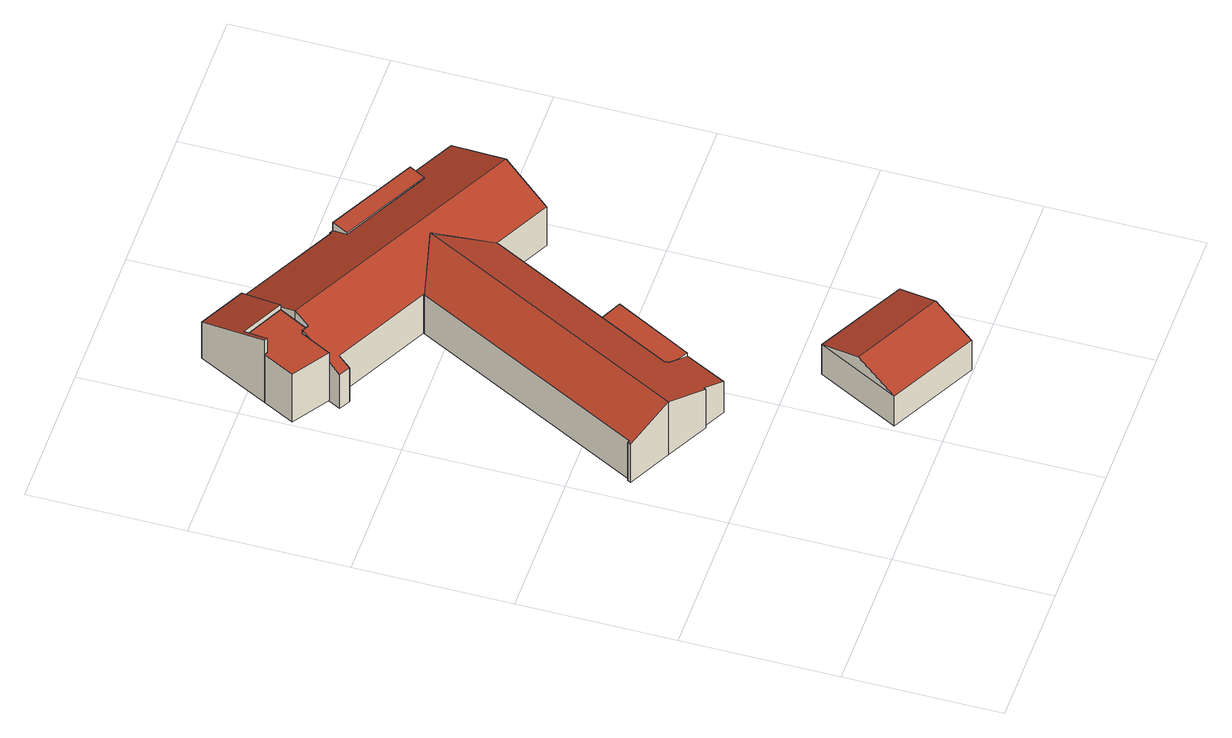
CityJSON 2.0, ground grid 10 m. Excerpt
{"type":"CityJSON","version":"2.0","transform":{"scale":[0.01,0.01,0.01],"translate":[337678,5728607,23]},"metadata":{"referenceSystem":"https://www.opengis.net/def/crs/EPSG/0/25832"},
"CityObjects":{
"building1":{"type":"Building","attributes":{"Geometrietyp2DReferenz":"3000","Gemeindeschluessel":"05170048","function":"51009_1610","roofType":"1000","measuredHeight":4.01},"geometry":[{"type":"Solid","lod":"2","boundaries":[[[[0,1,2,3]],[[4,5,1,0]],[[6,7,5,4]],[[8,9,7,6]],[[10,11,9,8]],[[12,13,11,10]],[[14,15,13,12]],[[3,2,15,14]],[[12,10,8,6,4,0,3,14]],[[1,5,7,9,11,13,15,2]]]],"semantics":{"surfaces":[{"type":"WallSurface"},{"type":"RoofSurface"},{"type":"GroundSurface"}],"values":[[0,0,0,0,0,0,0,0,1,2]]}}]},
"building2":{"type":"Building","attributes":{"Geometrietyp2DReferenz":"3000","Gemeindeschluessel":"05170048","function":"31001_2463","roofType":"3100","measuredHeight":3.64},"address":[{"country":"Germany","locality":"Wesel","thoroughfareNumber":"311","thoroughfareName":"Brüner Landstraße"}],"geometry":[{"type":"Solid","lod":"2","boundaries":[[[[16,17,18,19]],[[20,21,17,16]],[[22,23,21,20]],[[19,18,23,22]],[[16,24,20]],[[22,25,19]],[[19,25,24,16]],[[20,24,25,22]],[[17,21,23,18]]]],"semantics":{"surfaces":[{"type":"WallSurface"},{"type":"RoofSurface"},{"type":"GroundSurface"}],"values":[[0,0,0,0,0,0,1,1,2]]}}]},
"building3":{"type":"Building","attributes":{"Geometrietyp2DReferenz":"3000","Gemeindeschluessel":"05170048","function":"31001_1010","roofType":"1000","measuredHeight":2.8},"address":[{"country":"Germany","locality":"Wesel","thoroughfareNumber":"311","thoroughfareName":"Brüner Landstraße"}],"geometry":[{"type":"Solid","lod":"2","boundaries":[[[[26,27,28,29]],[[30,31,27,26]],[[32,33,31,30]],[[34,35,33,32]],[[36,37,35,34]],[[29,28,37,36]],[[34,32,30,26,29,36]],[[27,31,33,35,37,28]]]],"semantics":{"surfaces":[{"type":"WallSurface"},{"type":"RoofSurface"},{"type":"GroundSurface"}],"values":[[0,0,0,0,0,0,1,2]]}}]},
"building4":{"type":"Building","attributes":{"Gemeindeschluessel":"05170048","Geometrietyp2DReferenz":"3000","function":"31001_1010"},"address":[{"country":"Germany","locality":"Wesel","thoroughfareNumber":"311","thoroughfareName":"Brüner Landstraße"}],"children":["building4-1","building4-2","building4-3","building4-4"]},
"building4-1":{"type":"BuildingPart","attributes":{"roofType":"3100","measuredHeight":4.82},"parents":["building4"],"geometry":[{"type":"MultiSurface","lod":"2","boundaries":[[[38,39,40,41]],[[42,43,39,38]],[[44,45,43,42]],[[46,47,45,44]],[[48,49,47,46]],[[50,51,52,53]],[[54,55,51,50]],[[56,57,55,54]],[[58,59,57,56]],[[60,61,59,58]],[[62,63,61,60]],[[64,65,63,62]],[[66,67,65,64]],[[68,69,67,66]],[[70,71,72,73]],[[74,75,71,70]],[[76,77,75,74]],[[38,41,78,79,76,74,70,73,68,66,42]],[[39,43,45,47,49,52,51,55,57,59,61,63,65,67,69,72,71,75,77,80,81,40]],[[53,52,49,48]],[[68,73,72,69]],[[82,80,77,83]],[[76,79,82,83]],[[82,84,81,80]],[[79,78,84,82]],[[84,85,40,81]],[[78,41,85,84]],[[56,54,50,53,86,48,46,44,42,66,64,62,60,58]],[[48,86,53]]],"semantics":{"surfaces":[{"type":"WallSurface"},{"type":"RoofSurface"},{"type":"GroundSurface"},{"type":"ClosureSurface"}],"values":[0,0,0,0,0,0,0,0,0,0,0,0,0,0,0,0,0,1,2,3,3,0,3,0,3,0,3,1,3]}}]},
"building4-2":{"type":"BuildingPart","attributes":{"roofType":"5000","measuredHeight":4.44},"parents":["building4"],"geometry":[{"type":"Solid","lod":"2","boundaries":[[[[87,88,89,90]],[[91,92,88,87]],[[93,94,92,91]],[[95,96,94,93]],[[97,98,96,95]],[[99,100,98,97]],[[101,102,100,99]],[[103,104,102,101]],[[105,106,104,103]],[[107,108,106,105]],[[53,52,108,107]],[[109,47,49,48]],[[110,111,47,109]],[[90,89,111,110]],[[97,95,93,91,87,90,110,109,48,86,101,99]],[[53,107,105,103,101,86]],[[88,92,94,96,98,100,102,104,106,108,52,49,47,111,89]],[[48,49,52,53]],[[48,53,86]]]],"semantics":{"surfaces":[{"type":"WallSurface"},{"type":"RoofSurface"},{"type":"GroundSurface"},{"type":"ClosureSurface"}],"values":[[0,0,0,0,0,0,0,0,0,0,0,0,0,0,1,1,2,3,3]]}}]},
"building4-3":{"type":"BuildingPart","attributes":{"roofType":"2100","measuredHeight":5.24},"parents":["building4"],"geometry":[{"type":"MultiSurface","lod":"2","boundaries":[[[112,113,114,115]],[[116,117,113,112]],[[118,119,117,116]],[[120,72,119,118]],[[115,114,69,121]],[[120,118,116,112,115,121]],[[113,117,119,72,69,114]],[[120,121,68,73]],[[69,72,73,68]]],"semantics":{"surfaces":[{"type":"WallSurface"},{"type":"RoofSurface"},{"type":"GroundSurface"},{"type":"ClosureSurface"}],"values":[0,0,0,0,0,1,2,0,3]}}]},
"building4-4":{"type":"BuildingPart","attributes":{"roofType":"1000","measuredHeight":3.16},"address":[{"country":"Germany","locality":"Wesel","thoroughfareNumber":"311","thoroughfareName":"Brüner Landstraße"}],"parents":["building4"],"geometry":[{"type":"MultiSurface","lod":"2","boundaries":[[[122,85,83,123]],[[124,125,122,123]],[[84,82,83,85]],[[122,125,78,41]],[[84,85,41,78]],[[125,124,79,78]],[[82,84,78,79]],[[124,123,76,79]],[[83,82,79,76]]],"semantics":{"surfaces":[{"type":"WallSurface"},{"type":"RoofSurface"},{"type":"GroundSurface"},{"type":"ClosureSurface"}],"values":[0,1,2,0,3,0,3,0,3]}}]}
},
"vertices":[
[403,3700,415],[403,3700,14],[510,3901,14],[510,3901,415],[362,3722,415],[362,3722,14],[258,3525,415],[258,3525,14],[28,3682,415],[28,3682,14],[132,3882,415],[132,3882,14],[155,3873,415],[155,3873,14],[240,4040,415],[240,4040,14],
[1886,538,259],[1886,538,11],[1320,840,11],[1320,840,259],[1610,11,259],[1610,11,11],[1042,309,259],[1042,309,11],[1748,275,375],[1181,574,375],
[853,1644,295],[853,1644,15],[846,1632,15],[846,1632,295],[840,1652,295],[840,1652,15],[1090,2134,295],[1090,2134,15],[1251,2056,295],[1251,2056,15],[989,1559,295],[989,1559,15],
[2203,3382,279],[2203,3382,11],[1904,3541,11],[1904,3541,279],[1995,2981,493],[1995,2981,11],[1841,2685,335],[1841,2685,11],[1475,2875,334],[1475,2875,11],[1476,2878,335],[1476,2878,11],[947,3162,337],[947,3162,11],[945,3158,11],[945,3158,335],[326,3484,335],[326,3484,11],[287,3410,295],[287,3410,11],[217,3447,295],[217,3447,11],[258,3525,337],[258,3525,11],[362,3722,443],[362,3722,11],[403,3700,443],[403,3700,11],[453,3794,493],[453,3794,11],[510,3901,436],[510,3901,11],[1311,3840,284],[1311,3840,11],[660,4185,11],[660,4185,283],[1316,3851,278],[1316,3851,11],[1338,3840,278],[1338,3840,11],[1848,3436,335],[1282,3734,335],[1282,3734,11],[1848,3436,11],[1282,3734,30],[1338,3840,30],[1848,3436,30],[1904,3541,30],[1327,3243,455],
[853,1644,333],[853,1644,11],[840,1652,11],[840,1652,339],[846,1632,333],[846,1632,11],[989,1559,269],[989,1559,11],[852,1294,270],[852,1294,11],[709,1371,335],[709,1371,11],[702,1357,335],[702,1357,11],[430,1499,455],[430,1499,11],[147,1646,330],[147,1646,11],[158,1667,330],[158,1667,11],[169,1661,335],[169,1661,11],[1475,2875,335],[1090,2134,338],[1090,2134,11],
[155,3873,534],[155,3873,11],[240,4040,11],[240,4040,455],[132,3882,536],[132,3882,11],[369,4339,317],[369,4339,11],[660,4185,318],[510,3901,455],
[1904,3541,345],[1338,3840,345],[1282,3734,345],[1848,3436,345]
]}
